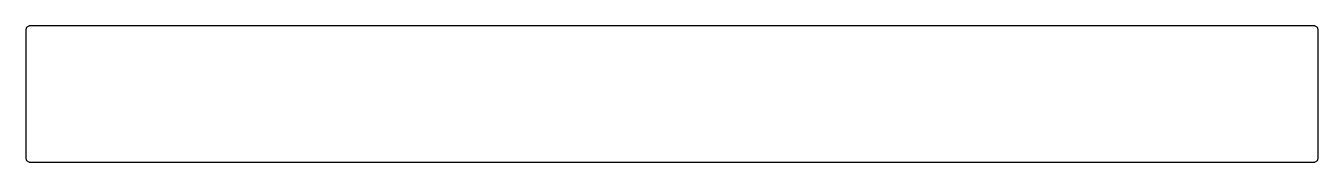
# Model space of a CAD drawing. Header units: metres. Extents: x 0 to 314, y 0 to 33.
import ezdxf

# ---------------------------------------------------------------- set-up
doc = ezdxf.new("R2010")
doc.units = ezdxf.units.M

msp = doc.modelspace()

# ---------------------------------------------------------------- linework, layer by layer
for p, q in [((0.01, 32.16), (0, 32)), ((0, 32), (0, 1)), ((0.05, 32.31), (0.01, 32.16)), ((0.11, 32.45), (0.05, 32.31)), ((0.19, 32.59), (0.11, 32.45)), ((0.29, 32.71), (0.19, 32.59)), ((0.41, 32.81), (0.29, 32.71)), ((0.55, 32.89), (0.41, 32.81)), ((0.69, 32.95), (0.55, 32.89)), ((0.84, 32.99), (0.69, 32.95)), ((1, 33), (0.84, 32.99)), ((312.8, 33), (1, 33)), ((312.96, 32.99), (312.8, 33)), ((313.11, 32.95), (312.96, 32.99)), ((313.25, 32.89), (313.11, 32.95)), ((313.39, 32.81), (313.25, 32.89)), ((313.51, 32.71), (313.39, 32.81)), ((313.61, 32.59), (313.51, 32.71)), ((313.69, 32.45), (313.61, 32.59)), ((313.75, 32.31), (313.69, 32.45)), ((313.79, 32.16), (313.75, 32.31)), ((313.8, 32), (313.79, 32.16)), ((313.8, 1), (313.8, 32)), ((0, 1), (0.01, 0.84)), ((0.01, 0.84), (0.05, 0.69)), ((0.05, 0.69), (0.11, 0.55)), ((0.11, 0.55), (0.19, 0.41)), ((0.19, 0.41), (0.29, 0.29)), ((0.29, 0.29), (0.41, 0.19)), ((0.41, 0.19), (0.55, 0.11)), ((0.55, 0.11), (0.69, 0.05)), ((0.69, 0.05), (0.84, 0.01)), ((0.84, 0.01), (1, 0)), ((1, 0), (312.8, 0)), ((312.8, 0), (312.96, 0.01)), ((312.96, 0.01), (313.11, 0.05)), ((313.11, 0.05), (313.25, 0.11)), ((313.25, 0.11), (313.39, 0.19)), ((313.39, 0.19), (313.51, 0.29)), ((313.51, 0.29), (313.61, 0.41)), ((313.61, 0.41), (313.69, 0.55)), ((313.69, 0.55), (313.75, 0.69)), ((313.75, 0.69), (313.79, 0.84)), ((313.79, 0.84), (313.8, 1))]:
    msp.add_line(p, q)

doc.saveas('drawing.dxf')
